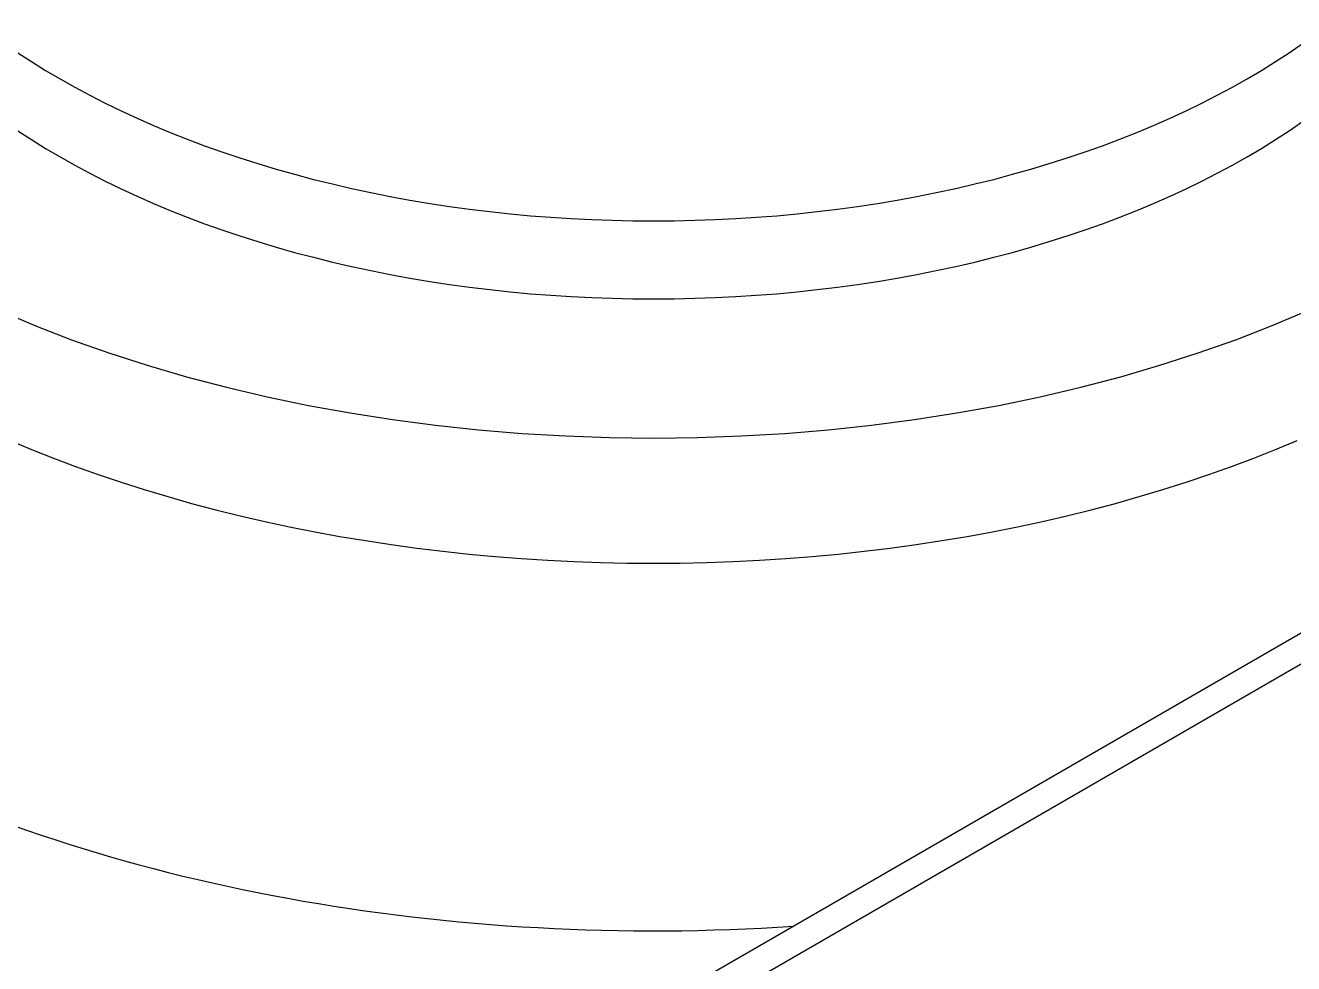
# Model space of a CAD drawing. Extents: x 3.27 to 9.48, y 3.29 to 7.63.
# Drawn here: x 7.8676 to 8.0045, y 7.3533 to 7.4545 of the extents above; entities that cross this region are included whole.
import ezdxf

# ---------------------------------------------------------------- set-up
doc = ezdxf.new("R2010")
doc.units = 0
doc.layers.add('VISIBLE_EDGES_ANSI_', color=7, linetype='CONTINUOUS')
doc.layers.add('VISIBLE_TANGENT_EDGES_ANSI', color=7, linetype='CONTINUOUS')

msp = doc.modelspace()

# ---------------------------------------------------------------- linework, layer by layer
at = {"layer": 'VISIBLE_EDGES_ANSI_'}
msp.add_line((8.17055, 7.48436), (7.69729, 7.21113), dxfattribs=at)
for points in [[(7.86684, 7.44309, 0), (7.86831, 7.44213, 0), (7.86983, 7.44119, 0), (7.87138, 7.44027, 0), (7.87297, 7.43937, 0), (7.8746, 7.4385, 0), (7.87626, 7.43765, 0), (7.87796, 7.43682, 0), (7.8797, 7.43602, 0), (7.88147, 7.43524, 0), (7.88327, 7.43449, 0), (7.8851, 7.43377, 0), (7.88696, 7.43307, 0), (7.88885, 7.43239, 0), (7.89077, 7.43175, 0), (7.89272, 7.43113, 0), (7.89469, 7.43054, 0), (7.89669, 7.42997, 0), (7.89871, 7.42944, 0), (7.90076, 7.42893, 0), (7.90282, 7.42846, 0), (7.9049, 7.42801, 0), (7.907, 7.42759, 0), (7.90912, 7.42721, 0), (7.91126, 7.42685, 0), (7.91341, 7.42652, 0), (7.91557, 7.42623, 0), (7.91774, 7.42596, 0), (7.91993, 7.42572, 0), (7.92212, 7.42552, 0), (7.92432, 7.42535, 0), (7.92653, 7.42521, 0), (7.92875, 7.4251, 0), (7.93096, 7.42502, 0), (7.93319, 7.42497, 0), (7.93541, 7.42496, 0), (7.93763, 7.42497, 0), (7.93985, 7.42502, 0), (7.94207, 7.4251, 0), (7.94428, 7.42521, 0), (7.94649, 7.42535, 0), (7.94869, 7.42552, 0), (7.95089, 7.42572, 0), (7.95307, 7.42596, 0), (7.95525, 7.42623, 0), (7.95741, 7.42652, 0), (7.95956, 7.42685, 0), (7.96169, 7.42721, 0), (7.96381, 7.42759, 0), (7.96591, 7.42801, 0), (7.968, 7.42846, 0), (7.97006, 7.42893, 0), (7.9721, 7.42944, 0), (7.97412, 7.42997, 0), (7.97612, 7.43054, 0), (7.97809, 7.43113, 0), (7.98004, 7.43175, 0), (7.98196, 7.43239, 0), (7.98385, 7.43307, 0), (7.98572, 7.43377, 0), (7.98755, 7.43449, 0), (7.98935, 7.43524, 0), (7.99112, 7.43602, 0), (7.99285, 7.43682, 0), (7.99455, 7.43765, 0), (7.99622, 7.4385, 0), (7.99785, 7.43937, 0), (7.99944, 7.44027, 0), (8.00099, 7.44119, 0), (8.0025, 7.44213, 0), (8.00397, 7.44309, 0), (8.0054, 7.44407, 0)], [(7.86484, 7.42369, 0), (7.86867, 7.42208, 0), (7.87261, 7.42056, 0), (7.87665, 7.41913, 0), (7.88079, 7.4178, 0), (7.88502, 7.41657, 0), (7.88933, 7.41544, 0), (7.89372, 7.41441, 0), (7.89817, 7.41348, 0), (7.90269, 7.41266, 0), (7.90726, 7.41194, 0), (7.91188, 7.41134, 0), (7.91654, 7.41084, 0), (7.92123, 7.41045, 0), (7.92594, 7.41018, 0), (7.93067, 7.41001, 0), (7.93541, 7.40995, 0), (7.94014, 7.41001, 0), (7.94487, 7.41018, 0), (7.94958, 7.41045, 0), (7.95427, 7.41084, 0), (7.95893, 7.41134, 0), (7.96355, 7.41194, 0), (7.96812, 7.41266, 0), (7.97264, 7.41348, 0), (7.9771, 7.41441, 0), (7.98149, 7.41544, 0), (7.9858, 7.41657, 0), (7.99003, 7.4178, 0), (7.99417, 7.41913, 0), (7.99821, 7.42056, 0), (8.00215, 7.42208, 0), (8.00597, 7.42369, 0)], [(7.86599, 7.40969, 0), (7.86831, 7.40873, 0), (7.87066, 7.40779, 0), (7.87306, 7.40689, 0), (7.8755, 7.40602, 0), (7.87797, 7.40519, 0), (7.88047, 7.4044, 0), (7.88301, 7.40364, 0), (7.88558, 7.40291, 0), (7.88818, 7.40222, 0), (7.89081, 7.40157, 0), (7.89347, 7.40096, 0), (7.89615, 7.40038, 0), (7.89885, 7.39985, 0), (7.90158, 7.39935, 0), (7.90433, 7.39889, 0), (7.90709, 7.39847, 0), (7.90987, 7.39809, 0), (7.91267, 7.39774, 0), (7.91548, 7.39744, 0), (7.91831, 7.39718, 0), (7.92114, 7.39696, 0), (7.92398, 7.39678, 0), (7.92683, 7.39663, 0), (7.92969, 7.39653, 0), (7.93255, 7.39647, 0), (7.93541, 7.39645, 0), (7.93827, 7.39647, 0), (7.94113, 7.39653, 0), (7.94398, 7.39663, 0), (7.94683, 7.39678, 0), (7.94967, 7.39696, 0), (7.95251, 7.39718, 0), (7.95533, 7.39744, 0), (7.95814, 7.39774, 0), (7.96094, 7.39809, 0), (7.96372, 7.39847, 0), (7.96649, 7.39889, 0), (7.96924, 7.39935, 0), (7.97196, 7.39985, 0), (7.97467, 7.40038, 0), (7.97735, 7.40096, 0), (7.98, 7.40157, 0), (7.98263, 7.40222, 0), (7.98523, 7.40291, 0), (7.9878, 7.40364, 0), (7.99034, 7.4044, 0), (7.99285, 7.40519, 0), (7.99532, 7.40602, 0), (7.99775, 7.40689, 0), (8.00015, 7.40779, 0), (8.00251, 7.40873, 0), (8.00483, 7.40969, 0)], [(7.86627, 7.36821, 0), (7.86775, 7.36769, 0), (7.86923, 7.36718, 0), (7.87072, 7.36669, 0), (7.87223, 7.3662, 0), (7.87374, 7.36572, 0), (7.87527, 7.36526, 0), (7.87681, 7.36481, 0), (7.87835, 7.36437, 0), (7.87991, 7.36394, 0), (7.88148, 7.36353, 0), (7.88305, 7.36312, 0), (7.88464, 7.36273, 0), (7.88623, 7.36235, 0), (7.88783, 7.36198, 0), (7.88944, 7.36163, 0), (7.89106, 7.36128, 0), (7.89269, 7.36095, 0), (7.89432, 7.36063, 0), (7.89596, 7.36033, 0), (7.89761, 7.36003, 0), (7.89927, 7.35975, 0), (7.90093, 7.35948, 0), (7.90259, 7.35923, 0), (7.90427, 7.35898, 0), (7.90594, 7.35875, 0), (7.90763, 7.35853, 0), (7.90932, 7.35833, 0), (7.91101, 7.35814, 0), (7.9127, 7.35796, 0), (7.9144, 7.35779, 0), (7.91611, 7.35764, 0), (7.91782, 7.3575, 0), (7.91953, 7.35737, 0), (7.92124, 7.35726, 0), (7.92295, 7.35716, 0), (7.92467, 7.35707, 0), (7.92639, 7.35699, 0), (7.92811, 7.35693, 0), (7.92984, 7.35688, 0), (7.93156, 7.35685, 0), (7.93328, 7.35682, 0), (7.93501, 7.35681, 0), (7.93673, 7.35682, 0), (7.93846, 7.35683, 0), (7.94018, 7.35686, 0), (7.9419, 7.35691, 0), (7.94363, 7.35696, 0), (7.94535, 7.35703, 0), (7.94706, 7.35711, 0), (7.94878, 7.35721, 0), (7.9505, 7.35732, 0)]]:
    msp.add_polyline3d(points, dxfattribs=at)
at = {"layer": 'VISIBLE_TANGENT_EDGES_ANSI'}
msp.add_line((7.70386, 7.21159), (8.17712, 7.48483), dxfattribs=at)
msp.add_polyline3d([(7.86684, 7.4515, 0), (7.86831, 7.45054, 0), (7.86983, 7.4496, 0), (7.87138, 7.44868, 0), (7.87297, 7.44778, 0), (7.8746, 7.44691, 0), (7.87626, 7.44606, 0), (7.87796, 7.44523, 0), (7.8797, 7.44443, 0), (7.88147, 7.44366, 0), (7.88327, 7.4429, 0), (7.8851, 7.44218, 0), (7.88696, 7.44148, 0), (7.88885, 7.44081, 0), (7.89077, 7.44016, 0), (7.89272, 7.43954, 0), (7.89469, 7.43895, 0), (7.89669, 7.43839, 0), (7.89871, 7.43785, 0), (7.90076, 7.43735, 0), (7.90282, 7.43687, 0), (7.9049, 7.43642, 0), (7.907, 7.43601, 0), (7.90912, 7.43562, 0), (7.91126, 7.43526, 0), (7.91341, 7.43493, 0), (7.91557, 7.43464, 0), (7.91774, 7.43437, 0), (7.91993, 7.43414, 0), (7.92212, 7.43393, 0), (7.92432, 7.43376, 0), (7.92653, 7.43362, 0), (7.92875, 7.43351, 0), (7.93096, 7.43343, 0), (7.93319, 7.43338, 0), (7.93541, 7.43337, 0), (7.93763, 7.43338, 0), (7.93985, 7.43343, 0), (7.94207, 7.43351, 0), (7.94428, 7.43362, 0), (7.94649, 7.43376, 0), (7.94869, 7.43393, 0), (7.95089, 7.43414, 0), (7.95307, 7.43437, 0), (7.95525, 7.43464, 0), (7.95741, 7.43493, 0), (7.95956, 7.43526, 0), (7.96169, 7.43562, 0), (7.96381, 7.43601, 0), (7.96591, 7.43642, 0), (7.968, 7.43687, 0), (7.97006, 7.43735, 0), (7.9721, 7.43785, 0), (7.97412, 7.43839, 0), (7.97612, 7.43895, 0), (7.97809, 7.43954, 0), (7.98004, 7.44016, 0), (7.98196, 7.44081, 0), (7.98385, 7.44148, 0), (7.98572, 7.44218, 0), (7.98755, 7.4429, 0), (7.98935, 7.44366, 0), (7.99112, 7.44443, 0), (7.99285, 7.44523, 0), (7.99455, 7.44606, 0), (7.99622, 7.44691, 0), (7.99785, 7.44778, 0), (7.99944, 7.44868, 0), (8.00099, 7.4496, 0), (8.0025, 7.45054, 0), (8.00397, 7.4515, 0), (8.0054, 7.45248, 0)], dxfattribs=at)

doc.saveas('drawing.dxf')
